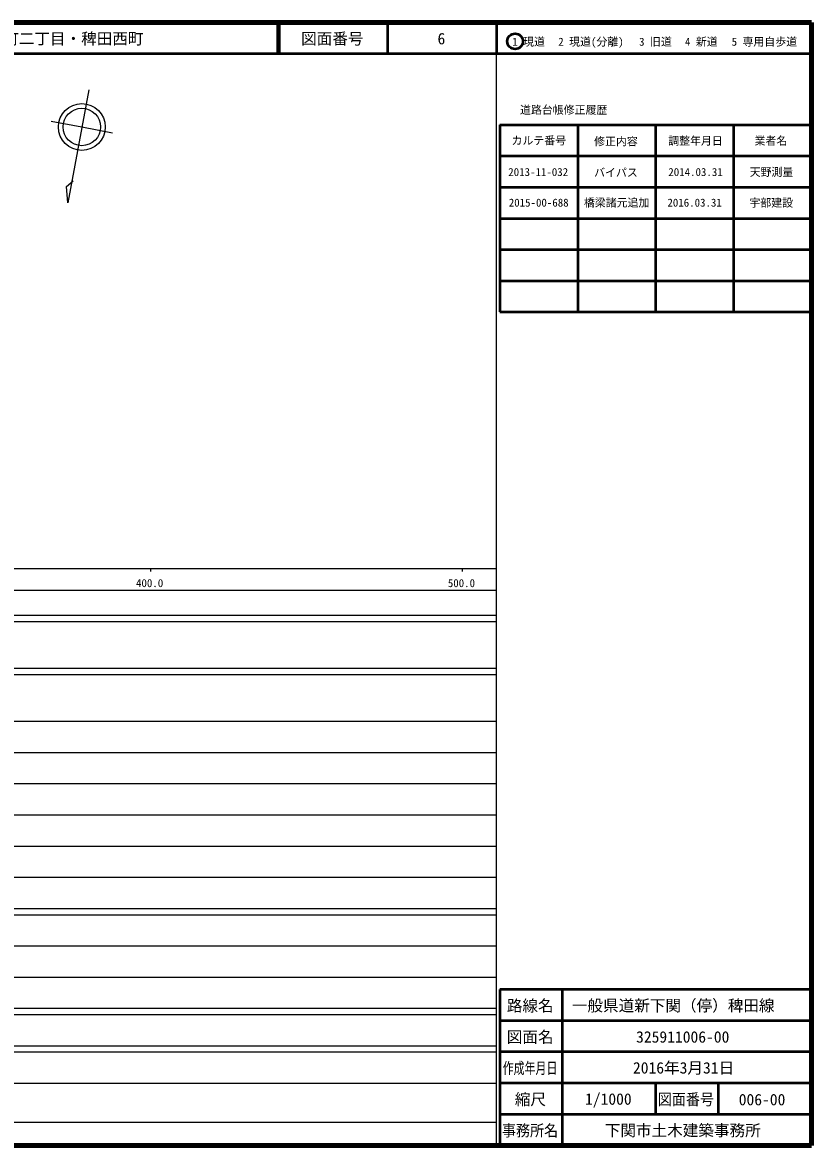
# Model space of a CAD drawing. Units: millimetres, scale not verified. Extents: x 40000 to 680000, y 20000 to 380000.
# Drawn here: x 426938 to 680000, y 20000 to 380000 of the extents above; entities that cross this region are included whole.
import ezdxf
from ezdxf.enums import TextEntityAlignment as Align

# ---------------------------------------------------------------- set-up
doc = ezdxf.new("R2010")
doc.units = ezdxf.units.MM
doc.header["$LTSCALE"] = 1000
for name, color, linetype, lineweight in [('M-BMK-SRVR', 3, 'Continuous', 25), ('M-TTL', 2, 'Continuous', 140), ('M-TTL-BAND', 7, 'Continuous', 25), ('M-TTL-FRAM', 2, 'Continuous', 50), ('M-TTL-LINE', 7, 'Continuous', 50)]:
    doc.layers.add(name, color=color, linetype=linetype, lineweight=lineweight)
doc.layers.add('M-TTL-TXT', color=7, linetype='Continuous')
doc.styles.add('ＭＳ ゴシック', font='')
doc.styles.get('ＭＳ ゴシック').set_extended_font_data('MS Gothic')

msp = doc.modelspace()

# ---------------------------------------------------------------- linework, layer by layer
at = {"layer": 'M-BMK-SRVR'}
for p, q in [((436147, 348328), (445979, 346500)), ((445979, 346500), (455810, 344671))]:
    msp.add_line(p, q, dxfattribs=at)
msp.add_lwpolyline([(448202, 358453), (441457, 322180), (441096, 327412), (443232, 329205)], dxfattribs=at)
for radius in [7500, 6000]:
    msp.add_circle((445979, 346500), radius, dxfattribs=at)
at = {"layer": 'M-TTL'}
for p, q in [((680000, 380000), (40000, 380000)), ((680000, 20000), (680000, 380000)), ((40000, 20000), (680000, 20000))]:
    msp.add_line(p, q, dxfattribs=at)
at = {"layer": 'M-TTL-BAND'}
for p, q in [((579000, 20000), (579000, 370000)), ((40000, 205000), (579000, 205000)), ((468000, 205000), (468000, 204000)), ((568000, 205000), (568000, 204000)), ((68000, 198000), (579000, 198000)), ((40000, 190000), (579000, 190000)), ((40000, 188000), (579000, 188000)), ((40000, 173000), (579000, 173000)), ((40000, 171000), (579000, 171000)), ((40000, 156000), (579000, 156000)), ((46000, 146000), (579000, 146000)), ((52000, 136000), (579000, 136000)), ((46000, 126000), (579000, 126000)), ((52000, 116000), (579000, 116000)), ((46000, 106000), (579000, 106000)), ((40000, 96000), (579000, 96000)), ((40000, 94000), (579000, 94000)), ((49000, 84000), (579000, 84000)), ((40000, 74000), (579000, 74000)), ((40000, 64000), (579000, 64000)), ((40000, 62000), (579000, 62000)), ((40000, 52000), (579000, 52000)), ((40000, 50000), (579000, 50000)), ((40000, 40000), (579000, 40000)), ((68000, 27500), (579000, 27500))]:
    msp.add_line(p, q, dxfattribs=at)
at = {"layer": 'M-TTL-FRAM'}
for p, q in [((580000, 347197), (580000, 287197)), ((580000, 347197), (680000, 347197)), ((580000, 287197), (680000, 287197)), ((680000, 70000), (580000, 70000)), ((580000, 70000), (580000, 20000))]:
    msp.add_line(p, q, dxfattribs=at)
at = {"layer": 'M-TTL-LINE'}
for p, q in [((508747, 380000), (508747, 370000)), ((509247, 380000), (509247, 370000)), ((543997, 380000), (543997, 370000)), ((579000, 380000), (579000, 370000)), ((40000, 370000), (680000, 370000)), ((605000, 347197), (605000, 287197)), ((630000, 347197), (630000, 287197)), ((655000, 347197), (655000, 287197)), ((580000, 337197), (680000, 337197)), ((580000, 327197), (680000, 327197)), ((580000, 317197), (680000, 317197)), ((580000, 307197), (680000, 307197)), ((580000, 297197), (680000, 297197)), ((600000, 70000), (600000, 20000)), ((680000, 60000), (580000, 60000)), ((680000, 50000), (580000, 50000)), ((680000, 40000), (580000, 40000)), ((630000, 40000), (630000, 30000)), ((650000, 40000), (650000, 30000)), ((680000, 30000), (580000, 30000))]:
    msp.add_line(p, q, dxfattribs=at)
msp.add_circle((584934, 373958), 2500, dxfattribs=at)

# ---------------------------------------------------------------- texts
at = {"layer": 'M-TTL-BAND', "style": 'ＭＳ ゴシック'}
for s, p in [('400.0', (467721, 198236)), ('500.0', (567721, 198236))]:
    msp.add_text(s, height=2566, dxfattribs=at).set_placement(p, align=Align.BOTTOM_CENTER)
at = {"layer": 'M-TTL-TXT', "style": 'ＭＳ ゴシック'}
msp.add_text('下関市川中本町二丁目・稗田西町', height=3666, dxfattribs=at).set_placement((390768, 374818), align=Align.MIDDLE_LEFT)
for s, height, p in [('図面番号', 3666, (526306, 374818)), ('6', 3666, (561299, 374818)), ('1 現道', 2566, (589270, 373821)), ('2 現道(分離)', 2566, (609263, 373821)), ('3 旧道', 2566, (629943, 373821)), ('4 新道', 2566, (644646, 373821)), ('5 専用自歩道', 2566, (664873, 373821)), ('道路台帳修正履歴', 2566, (600494, 351977)), ('カルテ番号', 2566, (592543, 342141)), ('修正内容', 2566, (617272, 341886)), ('調整年月日', 2566, (642793, 342060)), ('業者名', 2566, (666957, 342060)), ('2013-11-032', 2566, (592334, 332060)), ('バイパス', 2566, (617272, 331886)), ('2014.03.31', 2566, (642793, 332060)), ('天野測量', 2566, (667145, 332060)), ('2015-00-688', 2566, (592500, 322245)), ('橋梁諸元追加', 2566, (617500, 322245)), ('2016.03.31', 2566, (642500, 322245)), ('宇部建設', 2566, (667077, 322189)), ('路線名', 3666, (589763, 64818)), ('図面名', 3666, (589763, 54818)), ('325911006-00', 3666, (638686, 54818)), ('縮尺', 3666, (589842, 34818))]:
    msp.add_text(s, height=height, dxfattribs=at).set_placement(p, align=Align.MIDDLE_CENTER)
for s, p in [('一般県道新下関（停）稗田線', (603126, 61938)), ('1/1000', (607354, 31976)), ('006-00', (656645, 31798)), ('下関市土木建築事務所', (613694, 21925))]:
    msp.add_text(s, height=3666, dxfattribs=at).set_placement(p, align=Align.BOTTOM_LEFT)
for s, width, p in [('作成年月日', 0.7, (589724, 44818)), ('図面番号', 0.9, (639716, 34818)), ('事務所名', 0.9, (589716, 24818))]:
    msp.add_text(s, height=3666, dxfattribs=dict(at, width=width)).set_placement(p, align=Align.MIDDLE_CENTER)
msp.add_text('2016年3月31日', height=3666, dxfattribs=at).set_placement((638952, 41976), align=Align.BOTTOM_CENTER)

doc.saveas('drawing.dxf')
